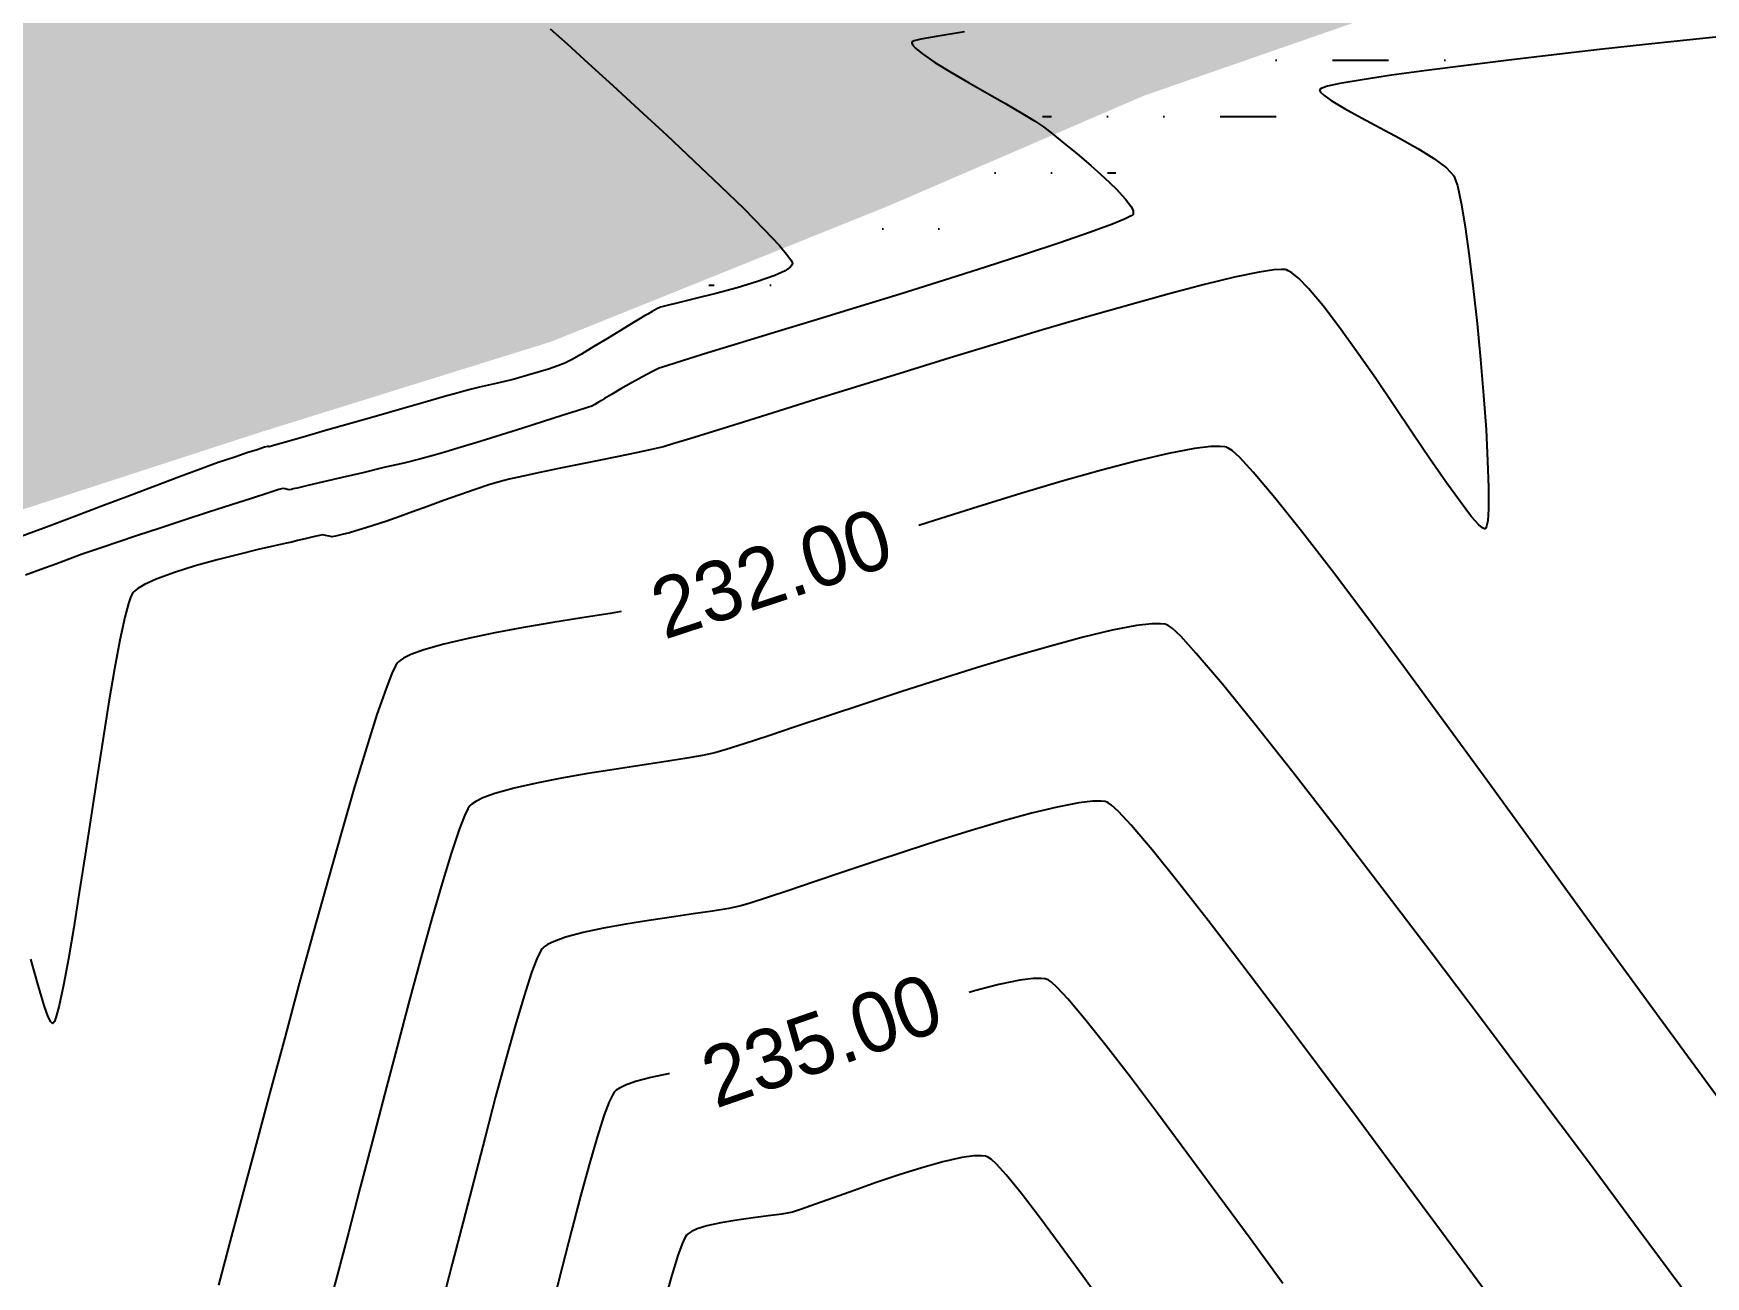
# Model space of a CAD drawing. Header units: metres. Extents: x 708941 to 724052, y 5405153 to 5413472.
# Drawn here: x 709368.3 to 709479.9, y 5411888.9 to 5411971.8 of the extents above; entities that cross this region are included whole.
import ezdxf

# ---------------------------------------------------------------- set-up
doc = ezdxf.new("R2010")
doc.units = ezdxf.units.M
doc.header["$LTSCALE"] = 12.7
doc.header["$MEASUREMENT"] = 0
for name, color, linetype in [('CONT-MJR1', 252, 'Continuous'), ('CONT-MNR1', 251, 'Continuous'), ('rio', 251, 'Continuous')]:
    doc.layers.add(name, color=color, linetype=linetype)

msp = doc.modelspace()

# ---------------------------------------------------------------- hatches: boundary and pattern name
at = {"layer": 'rio'}
h = msp.add_hatch(dxfattribs=at)
h.set_pattern_fill('MUDST', color=256, scale=15, style=0)
h.paths.add_polyline_path([(709010.72, 5411936.38), (709004.98, 5411946.45), (709001.25, 5411958.08), (708996.13, 5411975.99), (709012.7, 5411962.98), (709030.78, 5411956.49), (709044.53, 5411951.18), (709074.83, 5411950.28), (709089.61, 5411951.82), (709102.43, 5411952.02), (709123.56, 5411954.63), (709134.73, 5411956.95), (709145.4, 5411956.95), (709168.41, 5411955.62), (709183.3, 5411955.53), (709187.67, 5411955.43), (709193.87, 5411958.4), (709194.56, 5411957.99), (709200.68, 5411965.39), (709203.1, 5411977.2), (709205.58, 5411984.02), (709211.33, 5411990.28), (709223.71, 5411994.78), (709231.07, 5411997.27), (709241.21, 5411994.8), (709265.58, 5411997.08), (709286.39, 5412000.38), (709297.9, 5412001.91), (709315.21, 5411997.24), (709326.72, 5411992.03), (709345.09, 5411985.93), (709355.27, 5411979.45), (709376.46, 5411975.37), (709391.72, 5411975.3), (709413.08, 5411978.61), (709438.83, 5411980.92), (709461.63, 5411986.21), (709475.6, 5411989.01), (709492.86, 5411992.74), (709503.45, 5411993.79), (709515.24, 5411993.79), (709532.63, 5411987.71), (709547.37, 5411983.51), (709564.71, 5411977.95), (709575.63, 5411973.62), (709587.68, 5411967.04), (709601.87, 5411958.6), (709607.56, 5411954.31), (709621.49, 5411940.03), (709647.9, 5411909.14), (709660.4, 5411897.76), (709669.81, 5411887.81), (709676.49, 5411876.15), (709682.2, 5411869.04), (709705.75, 5411878.05), (709736, 5411893.04), (709750.64, 5411899.41), (709758.05, 5411906.33), (709764.85, 5411916.27), (709770.13, 5411926.57), (709778.25, 5411949.25), (709785.66, 5411970.64), (709786.5, 5411979.16), (709785.1, 5411992.95), (709785.1, 5412008.74), (709787.55, 5412022.89), (709795.83, 5412039.06), (709803.3, 5412045.65), (709812.9, 5412054.28), (709814.49, 5412059.03), (709815.9, 5412060.78), (709822.13, 5412063.75), (709825.31, 5412072.01), (709847.55, 5412106.6), (709866.9, 5412128.06), (709875.05, 5412136.05), (709882.93, 5412155.32), (709888.97, 5412168.35), (709893.2, 5412182.51), (709907.24, 5412209.92), (709938.47, 5412236.97), (709971.6, 5412250.13), (709991.71, 5412252.94), (710005.1, 5412261.1), (710014.56, 5412263.33), (710040.82, 5412267.64), (710057.91, 5412266.41), (710076.56, 5412261.93), (710102.9, 5412255.3), (710112.79, 5412247.31), (710119.45, 5412240.72), (710131.28, 5412231.78), (710145.37, 5412209.63), (710149.4, 5412194.25), (710150.27, 5412166.43), (710139.83, 5412142.28), (710130.23, 5412129.69), (710126.33, 5412121.71), (710117.73, 5412100.96), (710114.13, 5412096.47), (710111.94, 5412085.44), (710111.94, 5412063.54), (710117.58, 5412054.18), (710137.74, 5412018.92), (710146.76, 5412008.05), (710171.4, 5411997.24), (710179.97, 5411993.95), (710184.25, 5412001.58), (710190.69, 5412018), (710194.77, 5412034.37), (710197.31, 5412050.49), (710197.31, 5412064.26), (710199.32, 5412079.72), (710201.37, 5412092.19), (710205.73, 5412098.48), (710214.95, 5412120.36), (710219.48, 5412128.98), (710230.13, 5412139.36), (710235.6, 5412142.44), (710241.85, 5412140.68), (710250.27, 5412138.84), (710280.27, 5412139.46), (710296.04, 5412143.18), (710311.35, 5412143.18), (710329.27, 5412144.22), (710333.88, 5412147.83), (710359.32, 5412147.31), (710368.97, 5412148.45), (710370.82, 5412151.38), (710390.46, 5412160.63), (710398.15, 5412171.03), (710408.65, 5412192.1), (710415.95, 5412204.58), (710425.69, 5412246.2), (710427.89, 5412275.36), (710429.04, 5412328.01), (710428.04, 5412335.01), (710422.46, 5412340.84), (710414.39, 5412351.33), (710395.98, 5412353.91), (710387.66, 5412360.04), (710378.34, 5412372.12), (710377.12, 5412383.36), (710377.12, 5412396.81), (710371.6, 5412397.8), (710368.77, 5412410.55), (710362.93, 5412436.03), (710362.93, 5412455.01), (710369.68, 5412482.49), (710374.05, 5412500.93), (710382.11, 5412513.13), (710396.48, 5412526.77), (710413.79, 5412540.1), (710438.62, 5412552.3), (710472.36, 5412570.37), (710507.51, 5412590.61), (710519.7, 5412579.46), (710499.92, 5412572.63), (710480.98, 5412561.98), (710445.54, 5412543.55), (710413.79, 5412532.5), (710411.05, 5412528.12), (710405.76, 5412520.43), (710394.25, 5412506.93), (710388.85, 5412494.92), (710386.47, 5412476.01), (710382.71, 5412446.17), (710388.72, 5412397.62), (710394.97, 5412383.05), (710398.02, 5412368.11), (710411.09, 5412363.15), (710426.51, 5412356), (710442.45, 5412348.49), (710447.05, 5412337.14), (710447.05, 5412315.92), (710441.78, 5412260.07), (710441.78, 5412194.92), (710437.48, 5412190.86), (710437.48, 5412179.96), (710422.82, 5412173.29), (710418.74, 5412164.82), (710409.45, 5412149.84), (710394.78, 5412136.49), (710379.86, 5412129.78), (710371.88, 5412127.03), (710311.73, 5412127.03), (710308.89, 5412124), (710254.14, 5412121.42), (710236.99, 5412126.6), (710229.16, 5412118.66), (710218.68, 5412095.96), (710213.59, 5412055.1), (710203.57, 5412019.88), (710201.34, 5412006.55), (710198.59, 5411993.54), (710194.4, 5411986.49), (710188.54, 5411983.77), (710175.67, 5411983.77), (710136.96, 5411996.55), (710120.35, 5412009.39), (710098.73, 5412043.32), (710098.73, 5412061.02), (710096.67, 5412091.87), (710100.83, 5412110.83), (710110.63, 5412117.13), (710123.77, 5412149.24), (710130.92, 5412166.36), (710128.79, 5412197.14), (710123.8, 5412211.38), (710113.15, 5412223.6), (710085.02, 5412238.46), (710058.13, 5412249.84), (710029.73, 5412249.84), (710015.06, 5412246.32), (710001.6, 5412242.56), (709992.04, 5412242.56), (709972.27, 5412238.6), (709963.64, 5412235.76), (709954.26, 5412232.26), (709954.26, 5412228.55), (709945.86, 5412220.35), (709925.83, 5412192.24), (709917.05, 5412177.32), (709899.37, 5412144.55), (709894.3, 5412133.07), (709891.48, 5412127.42), (709886.71, 5412118.47), (709886.71, 5412100.95), (709884.61, 5412095.01), (709863.2, 5412086.46), (709839.07, 5412054.84), (709818.25, 5412032.92), (709804.19, 5412017.18), (709804.19, 5411995.52), (709809.04, 5411990.11), (709796.13, 5411953.84), (709781.68, 5411916.41), (709768.27, 5411889.66), (709746.93, 5411879.08), (709713.1, 5411863.01), (709689.29, 5411855.41), (709697.02, 5411835.95), (709708.2, 5411825.46), (709725.86, 5411817.9), (709778.24, 5411813.93), (709792.75, 5411813.93), (709806.43, 5411818.64), (709820.66, 5411821.87), (709831.69, 5411824.63), (709853.8, 5411835.25), (709879.02, 5411846.88), (709921.68, 5411861.15), (709947.96, 5411871.32), (709969.09, 5411879.92), (709979.29, 5411886.02), (709982.27, 5411909.39), (709987.23, 5411923.13), (709997.03, 5411933.25), (710000.38, 5411927.93), (710000.38, 5411906.72), (709997.04, 5411893.11), (709991.96, 5411879.15), (709967.58, 5411866.46), (709951.2, 5411859.77), (709918.84, 5411852.05), (709894.39, 5411845.25), (709864.94, 5411830.28), (709840.16, 5411819.17), (709812.7, 5411811), (709801.26, 5411807.45), (709779.31, 5411803.47), (709766.14, 5411803.47), (709756.94, 5411797.7), (709737.23, 5411795.78), (709715.18, 5411796.68), (709708.1, 5411801.85), (709698.23, 5411815.71), (709693.86, 5411826.48), (709676.55, 5411857.93), (709667.66, 5411869.47), (709661.18, 5411881.7), (709649.81, 5411896.98), (709627.11, 5411919.87), (709613.01, 5411936.78), (709604.72, 5411946.98), (709591.67, 5411954.52), (709575.87, 5411964.64), (709557.6, 5411970.47), (709551.42, 5411973.23), (709538.02, 5411976.43), (709518.15, 5411979.68), (709504.01, 5411982), (709494.29, 5411985.04), (709479.8, 5411980.64), (709442.42, 5411967.64), (709425.43, 5411960.31), (709402.9, 5411951.24), (709383.6, 5411945.23), (709362.15, 5411938.26), (709331.55, 5411930.11), (709320.42, 5411924.96), (709306.56, 5411912.14), (709285.88, 5411895.62), (709279.31, 5411870.27), (709273.83, 5411857.41), (709264.69, 5411829.66), (709254.13, 5411801.64), (709246.31, 5411791.25), (709237.29, 5411777.87), (709219.52, 5411767.13), (709208.6, 5411765.29), (709203.92, 5411751.48), (709203.91, 5411735.92), (709205.94, 5411719.08), (709203.34, 5411708.78), (709199.33, 5411696.28), (709197.39, 5411684.19), (709189.35, 5411661.06), (709186.31, 5411649.66), (709173.04, 5411639.59), (709167.53, 5411621.08), (709166.78, 5411600.74), (709164.06, 5411585.63), (709162.73, 5411558.53), (709162.73, 5411546.6), (709165.95, 5411526.5), (709173.44, 5411512.03), (709050.6, 5411667.95), (709021.23, 5411751.02), (709026.33, 5411756.01), (709028.1, 5411762.18), (709028.65, 5411783.35), (709023.38, 5411795.31), (709011.24, 5411823.29), (709005.01, 5411832.77), (709001.76, 5411870.86)])
h = msp.add_hatch(dxfattribs=at)
h.set_pattern_fill('MUDST', color=256, scale=15, style=0)
h.paths.add_polyline_path([(709425.2, 5411955.82), (709442.88, 5411963.52), (709462.94, 5411969.54), (709485.24, 5411978.41), (709493.83, 5411978.89), (709501.22, 5411979.42), (709517.72, 5411975.24), (709542.17, 5411970.06), (709562.2, 5411965.02), (709577.39, 5411959.26), (709608.69, 5411934.19), (709625.72, 5411914.3), (709646.82, 5411893.84), (709660.3, 5411879.18), (709665.75, 5411865.66), (709677.74, 5411849.33), (709687.8, 5411834.29), (709693.56, 5411818.76), (709703.47, 5411808.4), (709695.28, 5411819.7), (709694.5, 5411824.66), (709694.77, 5411827.87), (709694.67, 5411831.32), (709690.93, 5411835.3), (709687.47, 5411838.69), (709683.66, 5411846.1), (709680.5, 5411850.4), (709679.16, 5411854.09), (709674.04, 5411861.34), (709672.3, 5411865.04), (709668.98, 5411868.64), (709665.09, 5411875.96), (709664.39, 5411879.95), (709659.8, 5411883.74), (709656.68, 5411887.12), (709651.38, 5411894.81), (709649.66, 5411899.45), (709636.62, 5411909.75), (709630.25, 5411917.48), (709627.36, 5411921.16), (709622.76, 5411924.84), (709613.2, 5411936.38), (709612.3, 5411939.97), (709608.41, 5411943.84), (709603.87, 5411948.27), (709597.38, 5411951.02), (709590.63, 5411955.05), (709584.87, 5411958.91), (709582.48, 5411962.67), (709582, 5411965.76), (709570.79, 5411966.09), (709567.32, 5411969.51), (709559.75, 5411970.07), (709552.12, 5411973.91), (709544.71, 5411977.5), (709533.84, 5411977.39), (709531.46, 5411977.23), (709522.1, 5411981.06), (709511.56, 5411981.29), (709508.53, 5411981.22), (709499.82, 5411985.01), (709492.76, 5411985.01), (709488.91, 5411985.11), (709480.96, 5411981.2), (709462.17, 5411974.36), (709458.72, 5411973.65), (709451.42, 5411973.65), (709447.62, 5411969.58), (709443.93, 5411969.97), (709436.32, 5411966.62), (709428.6, 5411962.37), (709421.11, 5411958.6), (709409.63, 5411953.25)])

# ---------------------------------------------------------------- linework, layer by layer
at = {"layer": 'CONT-MJR1', "flags": 128}
for points, elevation in [([(709430.45, 5411971.9), (709428.57, 5411971.6), (709427.55, 5411971.41), (709427.1, 5411971.3), (709426.96, 5411971.24), (709426.94, 5411971.22), (709426.94, 5411971.17), (709426.99, 5411971.04), (709427.18, 5411970.82), (709427.65, 5411970.44), (709428.48, 5411969.86), (709429.54, 5411969.22), (709430.72, 5411968.52), (709431.96, 5411967.82), (709433.16, 5411967.14), (709434.24, 5411966.51), (709435.12, 5411965.97), (709435.73, 5411965.56), (709436.32, 5411965.09), (709437.09, 5411964.47), (709437.97, 5411963.76), (709438.89, 5411962.98), (709439.78, 5411962.19), (709440.58, 5411961.43), (709441.21, 5411960.74), (709441.56, 5411960.28), (709441.7, 5411959.99), (709441.72, 5411959.83), (709441.72, 5411959.77), (709441.7, 5411959.73), (709441.57, 5411959.63), (709441.18, 5411959.43), (709440.33, 5411959.07), (709438.8, 5411958.51), (709436.81, 5411957.82), (709434.47, 5411957.04), (709431.86, 5411956.2), (709429.06, 5411955.32), (709426.16, 5411954.41), (709423.26, 5411953.51), (709420.44, 5411952.65), (709417.79, 5411951.84), (709415.39, 5411951.11), (709413.33, 5411950.48), (709411.71, 5411949.98), (709410.6, 5411949.63), (709410.1, 5411949.46), (709409.61, 5411949.22), (709408.97, 5411948.88), (709408.25, 5411948.48), (709407.54, 5411948.08), (709406.91, 5411947.71), (709406.45, 5411947.45), (709406.24, 5411947.32), (709406.04, 5411947.2), (709405.79, 5411947.05), (709405.59, 5411946.94), (709405.31, 5411946.84), (709404.62, 5411946.62), (709403.62, 5411946.3), (709402.38, 5411945.91), (709401, 5411945.47), (709399.56, 5411945.02), (709398.15, 5411944.58), (709396.87, 5411944.19), (709395.8, 5411943.87), (709395.02, 5411943.64), (709394.18, 5411943.42), (709393.05, 5411943.14), (709391.73, 5411942.83), (709390.33, 5411942.49), (709388.94, 5411942.17), (709387.69, 5411941.88), (709386.65, 5411941.64), (709385.95, 5411941.47), (709385.68, 5411941.41), (709385.55, 5411941.37), (709385.41, 5411941.34), (709385.3, 5411941.37), (709385.13, 5411941.42), (709384.99, 5411941.45), (709384.71, 5411941.37), (709383.98, 5411941.13), (709382.9, 5411940.78), (709381.55, 5411940.35), (709380.02, 5411939.85), (709378.41, 5411939.32), (709376.8, 5411938.8), (709375.29, 5411938.3), (709373.97, 5411937.86), (709372.93, 5411937.51), (709372.26, 5411937.28), (709371.6, 5411937.05), (709370.77, 5411936.75), (709369.83, 5411936.4), (709368.83, 5411936.03), (709367.82, 5411935.66)], 230), ([(709451.7, 5411888.41), (709449.51, 5411891.4), (709447.37, 5411894.32), (709445.3, 5411897.13), (709443.34, 5411899.76), (709441.53, 5411902.16), (709439.9, 5411904.27), (709438.49, 5411906.03), (709437.35, 5411907.39), (709436.64, 5411908.16), (709436.24, 5411908.52), (709436.05, 5411908.66), (709435.97, 5411908.69), (709435.85, 5411908.72), (709435.57, 5411908.76), (709435.04, 5411908.75), (709434.14, 5411908.64), (709432.75, 5411908.35), (709431.13, 5411907.93), (709430.76, 5411907.82)], 235), ([(709410.77, 5411902.39), (709410.69, 5411902.38), (709409.53, 5411902.15), (709408.51, 5411901.88), (709407.84, 5411901.64), (709407.44, 5411901.44), (709407.23, 5411901.3), (709407.15, 5411901.23), (709407.09, 5411901.17), (709406.97, 5411900.97), (709406.75, 5411900.52), (709406.43, 5411899.65), (709405.95, 5411898.17), (709405.42, 5411896.33), (709404.84, 5411894.23), (709404.24, 5411891.92), (709403.61, 5411889.5), (709402.99, 5411887.05)], 235)]:
    msp.add_lwpolyline(points, dxfattribs=dict(at, elevation=elevation))
at = {"layer": 'CONT-MNR1', "flags": 128}
for points, elevation in [([(709402.82, 5411972.11), (709403.95, 5411971.1), (709405.36, 5411969.82), (709406.99, 5411968.33), (709408.76, 5411966.71), (709410.59, 5411965.01), (709412.41, 5411963.3), (709414.15, 5411961.64), (709415.73, 5411960.11), (709417.08, 5411958.75), (709418.12, 5411957.64), (709418.68, 5411956.97), (709418.91, 5411956.62), (709418.98, 5411956.46), (709418.98, 5411956.41), (709418.95, 5411956.34), (709418.83, 5411956.2), (709418.49, 5411955.97), (709417.8, 5411955.65), (709416.65, 5411955.24), (709415.29, 5411954.83), (709413.87, 5411954.45), (709412.51, 5411954.11), (709411.36, 5411953.83), (709410.53, 5411953.63), (709410.17, 5411953.54), (709409.93, 5411953.42), (709409.63, 5411953.25), (709409.33, 5411953.08), (709409.1, 5411952.95), (709408.83, 5411952.78), (709408.27, 5411952.44), (709407.51, 5411951.98), (709406.64, 5411951.45), (709405.74, 5411950.91), (709404.9, 5411950.41), (709404.23, 5411950.03), (709403.79, 5411949.8), (709403.32, 5411949.62), (709402.7, 5411949.41), (709402.01, 5411949.2), (709401.32, 5411949), (709400.72, 5411948.83), (709400.27, 5411948.7), (709399.85, 5411948.59), (709399.31, 5411948.47), (709398.71, 5411948.33), (709398.11, 5411948.19), (709397.57, 5411948.06), (709397.15, 5411947.96), (709396.69, 5411947.83), (709395.76, 5411947.57), (709394.47, 5411947.2), (709392.92, 5411946.75), (709391.23, 5411946.27), (709389.49, 5411945.77), (709387.83, 5411945.3), (709386.35, 5411944.87), (709385.16, 5411944.53), (709384.37, 5411944.3), (709384.07, 5411944.22), (709384.02, 5411944.24), (709383.96, 5411944.25), (709383.77, 5411944.19), (709383.27, 5411944.03), (709382.58, 5411943.81), (709381.84, 5411943.56), (709381.16, 5411943.34), (709380.66, 5411943.17), (709380.24, 5411943.01), (709379.35, 5411942.68), (709378.08, 5411942.21), (709376.52, 5411941.62), (709374.75, 5411940.95), (709372.85, 5411940.24), (709370.92, 5411939.51), (709369.04, 5411938.8), (709367.29, 5411938.14)], 229), ([(709481.64, 5411971.66), (709478.85, 5411971.38), (709475.89, 5411971.06), (709472.83, 5411970.73), (709469.77, 5411970.38), (709466.77, 5411970.02), (709463.92, 5411969.67), (709461.29, 5411969.33), (709458.95, 5411969.01), (709456.99, 5411968.71), (709455.49, 5411968.45), (709454.67, 5411968.27), (709454.3, 5411968.15), (709454.18, 5411968.09), (709454.16, 5411968.06), (709454.15, 5411968.01), (709454.21, 5411967.89), (709454.42, 5411967.67), (709454.92, 5411967.32), (709455.82, 5411966.78), (709456.94, 5411966.17), (709458.19, 5411965.51), (709459.47, 5411964.82), (709460.7, 5411964.13), (709461.78, 5411963.46), (709462.61, 5411962.84), (709463.11, 5411962.29), (709463.34, 5411961.65), (709463.6, 5411960.48), (709463.86, 5411958.89), (709464.13, 5411956.96), (709464.4, 5411954.78), (709464.65, 5411952.44), (709464.88, 5411950.04), (709465.08, 5411947.65), (709465.25, 5411945.37), (709465.36, 5411943.29), (709465.42, 5411941.5), (709465.42, 5411940.09), (709465.37, 5411939.29), (709465.29, 5411938.92), (709465.23, 5411938.79), (709465.19, 5411938.76), (709465.14, 5411938.75), (709465.02, 5411938.81), (709464.76, 5411939.02), (709464.29, 5411939.56), (709463.52, 5411940.57), (709462.58, 5411941.88), (709461.51, 5411943.43), (709460.35, 5411945.14), (709459.13, 5411946.95), (709457.89, 5411948.77), (709456.66, 5411950.54), (709455.48, 5411952.18), (709454.38, 5411953.62), (709453.4, 5411954.79), (709452.73, 5411955.48), (709452.3, 5411955.83), (709452.06, 5411955.97), (709451.95, 5411956.02), (709451.86, 5411956.04), (709451.61, 5411956.06), (709451.09, 5411956.02), (709450.11, 5411955.87), (709448.48, 5411955.53), (709446.46, 5411955.04), (709444.11, 5411954.43), (709441.49, 5411953.7), (709438.65, 5411952.89), (709435.67, 5411952.02), (709432.6, 5411951.1), (709429.5, 5411950.16), (709426.44, 5411949.21), (709423.47, 5411948.29), (709420.65, 5411947.42), (709418.04, 5411946.6), (709415.72, 5411945.87), (709413.72, 5411945.25), (709412.13, 5411944.75), (709410.99, 5411944.41), (709410.37, 5411944.23), (709409.58, 5411944.05), (709408.56, 5411943.83), (709407.37, 5411943.58), (709406.07, 5411943.31), (709404.72, 5411943.04), (709403.39, 5411942.77), (709402.13, 5411942.51), (709401.01, 5411942.27), (709400.08, 5411942.06), (709399.42, 5411941.89), (709398.72, 5411941.68), (709397.82, 5411941.38), (709396.8, 5411941.02), (709395.71, 5411940.63), (709394.63, 5411940.25), (709393.63, 5411939.88), (709392.79, 5411939.57), (709392.17, 5411939.35), (709391.85, 5411939.23), (709391.49, 5411939.12), (709391.02, 5411938.97), (709390.52, 5411938.81), (709390.08, 5411938.68), (709389.78, 5411938.59), (709389.42, 5411938.49), (709388.94, 5411938.37), (709388.5, 5411938.27), (709388.25, 5411938.22), (709388.07, 5411938.25), (709387.84, 5411938.31), (709387.66, 5411938.34), (709387.44, 5411938.3), (709387.01, 5411938.21), (709386.48, 5411938.09), (709385.97, 5411937.97), (709385.59, 5411937.87), (709385.22, 5411937.79), (709384.43, 5411937.61), (709383.34, 5411937.36), (709382.03, 5411937.04), (709380.6, 5411936.68), (709379.14, 5411936.27), (709377.76, 5411935.83), (709376.54, 5411935.39), (709375.76, 5411935.03), (709375.31, 5411934.76), (709375.08, 5411934.58), (709375, 5411934.5), (709374.95, 5411934.43), (709374.85, 5411934.23), (709374.69, 5411933.76), (709374.44, 5411932.85), (709374.11, 5411931.32), (709373.76, 5411929.41), (709373.38, 5411927.21), (709372.99, 5411924.79), (709372.59, 5411922.23), (709372.19, 5411919.61), (709371.79, 5411917), (709371.4, 5411914.49), (709371.03, 5411912.15), (709370.68, 5411910.07), (709370.36, 5411908.3), (709370.07, 5411906.95), (709369.87, 5411906.21), (709369.74, 5411905.88), (709369.67, 5411905.78), (709369.63, 5411905.76), (709369.59, 5411905.77), (709369.5, 5411905.87), (709369.33, 5411906.2), (709369.06, 5411906.94), (709368.65, 5411908.3), (709368.17, 5411910.05)], 231), ([(709481.08, 5411900.32), (709478.69, 5411903.57), (709476.13, 5411907.07), (709473.45, 5411910.75), (709470.69, 5411914.56), (709467.9, 5411918.41), (709465.12, 5411922.23), (709462.39, 5411925.97), (709459.77, 5411929.54), (709457.29, 5411932.88), (709455, 5411935.92), (709452.95, 5411938.59), (709451.17, 5411940.82), (709449.72, 5411942.54), (709448.82, 5411943.51), (709448.31, 5411943.97), (709448.05, 5411944.14), (709447.95, 5411944.19), (709447.83, 5411944.22), (709447.52, 5411944.25), (709446.9, 5411944.24), (709445.81, 5411944.11), (709444.07, 5411943.78), (709441.98, 5411943.29), (709439.59, 5411942.66), (709436.98, 5411941.92), (709434.21, 5411941.1), (709431.35, 5411940.22), (709428.46, 5411939.31), (709427.41, 5411938.97)], 232), ([(709407.55, 5411933.23), (709406.81, 5411933.11), (709404.94, 5411932.81), (709403, 5411932.5), (709401.04, 5411932.16), (709399.13, 5411931.81), (709397.34, 5411931.44), (709395.73, 5411931.06), (709394.38, 5411930.68), (709393.52, 5411930.36), (709393.04, 5411930.12), (709392.8, 5411929.96), (709392.7, 5411929.88), (709392.64, 5411929.82), (709392.51, 5411929.61), (709392.26, 5411929.1), (709391.87, 5411928.09), (709391.26, 5411926.36), (709390.56, 5411924.14), (709389.77, 5411921.53), (709388.92, 5411918.58), (709388.01, 5411915.36), (709387.06, 5411911.95), (709386.08, 5411908.41), (709385.11, 5411904.8), (709384.14, 5411901.21), (709383.2, 5411897.69), (709382.3, 5411894.32), (709381.45, 5411891.16), (709380.68, 5411888.29)], 232), ([(709478.83, 5411887.43), (709475.47, 5411891.95), (709472.01, 5411896.6), (709468.5, 5411901.29), (709465.01, 5411905.94), (709461.59, 5411910.48), (709458.3, 5411914.8), (709455.21, 5411918.84), (709452.36, 5411922.51), (709449.83, 5411925.72), (709447.66, 5411928.39), (709445.92, 5411930.44), (709444.88, 5411931.58), (709444.32, 5411932.12), (709444.05, 5411932.31), (709443.96, 5411932.35), (709443.84, 5411932.39), (709443.54, 5411932.42), (709442.95, 5411932.41), (709441.93, 5411932.29), (709440.31, 5411931.98), (709438.38, 5411931.52), (709436.2, 5411930.93), (709433.83, 5411930.25), (709431.33, 5411929.49), (709428.78, 5411928.69), (709426.22, 5411927.87), (709423.74, 5411927.06), (709421.39, 5411926.28), (709419.23, 5411925.56), (709417.33, 5411924.92), (709415.75, 5411924.4), (709414.56, 5411924.02), (709413.81, 5411923.81), (709412.97, 5411923.63), (709411.81, 5411923.43), (709410.39, 5411923.21), (709408.8, 5411922.97), (709407.08, 5411922.7), (709405.32, 5411922.42), (709403.57, 5411922.12), (709401.91, 5411921.79), (709400.41, 5411921.45), (709399.13, 5411921.09), (709398.32, 5411920.8), (709397.85, 5411920.57), (709397.61, 5411920.41), (709397.52, 5411920.33), (709397.46, 5411920.27), (709397.33, 5411920.07), (709397.11, 5411919.6), (709396.75, 5411918.69), (709396.22, 5411917.1), (709395.61, 5411915.1), (709394.93, 5411912.75), (709394.2, 5411910.1), (709393.42, 5411907.23), (709392.61, 5411904.2), (709391.79, 5411901.08), (709390.96, 5411897.92), (709390.15, 5411894.8), (709389.36, 5411891.78), (709388.6, 5411888.93), (709387.89, 5411886.3)], 233), ([(709465.03, 5411888.12), (709462.27, 5411891.86), (709459.48, 5411895.63), (709456.71, 5411899.36), (709454.01, 5411902.99), (709451.41, 5411906.45), (709448.96, 5411909.69), (709446.71, 5411912.62), (709444.7, 5411915.19), (709442.98, 5411917.33), (709441.58, 5411918.98), (709440.74, 5411919.89), (709440.27, 5411920.32), (709440.05, 5411920.48), (709439.96, 5411920.52), (709439.85, 5411920.55), (709439.57, 5411920.59), (709439.03, 5411920.58), (709438.09, 5411920.47), (709436.64, 5411920.19), (709434.92, 5411919.78), (709432.99, 5411919.25), (709430.91, 5411918.63), (709428.75, 5411917.96), (709426.56, 5411917.25), (709424.4, 5411916.54), (709422.34, 5411915.85), (709420.43, 5411915.2), (709418.74, 5411914.63), (709417.32, 5411914.15), (709416.23, 5411913.8), (709415.54, 5411913.6), (709414.73, 5411913.43), (709413.64, 5411913.25), (709412.35, 5411913.06), (709410.91, 5411912.85), (709409.39, 5411912.62), (709407.86, 5411912.38), (709406.38, 5411912.11), (709405.02, 5411911.82), (709403.85, 5411911.5), (709403.09, 5411911.23), (709402.65, 5411911.01), (709402.42, 5411910.86), (709402.33, 5411910.78), (709402.27, 5411910.72), (709402.15, 5411910.52), (709401.93, 5411910.06), (709401.58, 5411909.15), (709401.08, 5411907.59), (709400.5, 5411905.65), (709399.86, 5411903.38), (709399.18, 5411900.86), (709398.47, 5411898.16), (709397.75, 5411895.35), (709397.02, 5411892.51), (709396.29, 5411889.71), (709395.6, 5411887.02)], 234), ([(709439.99, 5411886.61), (709438.37, 5411888.87), (709436.85, 5411890.97), (709435.46, 5411892.84), (709434.24, 5411894.42), (709433.23, 5411895.66), (709432.6, 5411896.36), (709432.23, 5411896.7), (709432.05, 5411896.82), (709431.97, 5411896.86), (709431.86, 5411896.89), (709431.59, 5411896.92), (709431.09, 5411896.91), (709430.27, 5411896.8), (709429.02, 5411896.52), (709427.61, 5411896.13), (709426.1, 5411895.66), (709424.57, 5411895.14), (709423.09, 5411894.61), (709421.71, 5411894.12), (709420.52, 5411893.69), (709419.59, 5411893.36), (709418.98, 5411893.17), (709418.28, 5411893.04), (709417.37, 5411892.91), (709416.35, 5411892.78), (709415.27, 5411892.63), (709414.21, 5411892.46), (709413.26, 5411892.25), (709412.62, 5411892.05), (709412.24, 5411891.87), (709412.04, 5411891.74), (709411.96, 5411891.68), (709411.91, 5411891.62), (709411.81, 5411891.45), (709411.62, 5411891.05), (709411.34, 5411890.27), (709410.94, 5411888.97), (709410.49, 5411887.37)], 236)]:
    msp.add_lwpolyline(points, dxfattribs=dict(at, elevation=elevation))

# ---------------------------------------------------------------- texts
at = {"layer": 'CONT-MJR1', "insert": (709420.94, 5411904.61, 235), "char_height": 4, "attachment_point": 5, "rotation": 19.1754}
msp.add_mtext('{235.00}', dxfattribs=at)
at = {"layer": 'CONT-MNR1', "insert": (709417.59, 5411935.77, 232), "char_height": 4, "attachment_point": 5, "rotation": 18.1927}
msp.add_mtext('{232.00}', dxfattribs=at)

doc.saveas('drawing.dxf')
